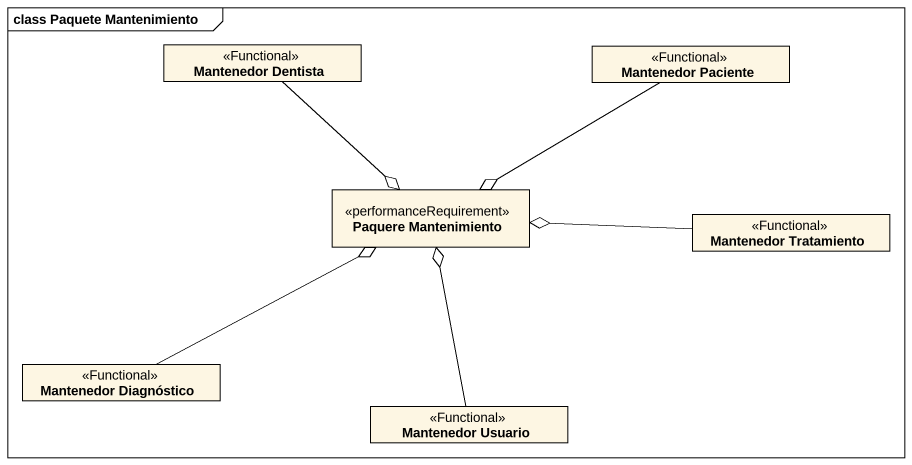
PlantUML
@startuml
mainframe class Paquete Mantenimiento
hide circle
hide empty members
class "Mantenedor Dentista" as Mantenedor_Dentista <<Functional>>
class "Mantenedor Paciente" as Mantenedor_Paciente <<Functional>>
class "Paquere Mantenimiento" as Paquere_Mantenimiento <<performanceRequirement>>
class "Mantenedor Tratamiento" as Mantenedor_Tratamiento <<Functional>>
class "Mantenedor Diagnóstico" as Mantenedor_Diagnóstico <<Functional>>
class "Mantenedor Usuario" as Mantenedor_Usuario <<Functional>>
Mantenedor_Dentista --o Paquere_Mantenimiento
Mantenedor_Paciente -left-o Paquere_Mantenimiento
Mantenedor_Tratamiento -left-o Paquere_Mantenimiento
Mantenedor_Diagnóstico -right-o Paquere_Mantenimiento
Mantenedor_Usuario -up-o Paquere_Mantenimiento
@enduml
